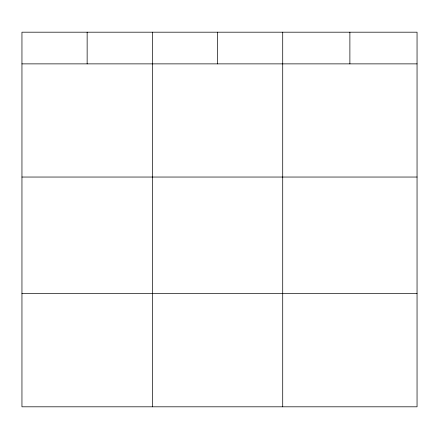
<?xml version="1.0" encoding="UTF-8"?>
<svg xmlns="http://www.w3.org/2000/svg" width="439" height="439" viewBox="0 0 439 439"><rect width="100%" height="100%" fill="white"/><g stroke="black" fill="none" stroke-linecap="round" stroke-linejoin="round"><path stroke-width="0.66" d="M417.05 177.043L417.05 32.19L21.95 32.19L21.95 406.81L417.05 406.81L417.05 177.043L21.95 177.043M21.95 63.874L417.05 63.874M21.95 293.642L417.05 293.642M349.883 32.19L349.883 63.874M282.716 32.19L282.716 406.81M217.524 32.19L217.524 63.874M152.333 32.19L152.333 406.81M87.141 32.19L87.141 63.874"/></g></svg>
